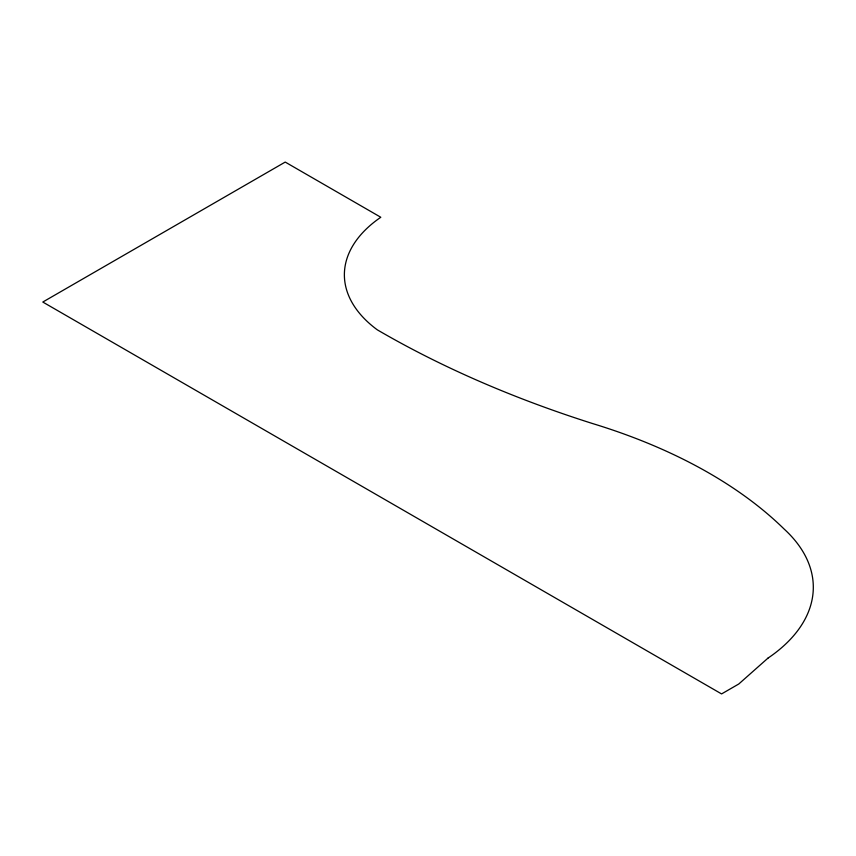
<?xml version="1.0" encoding="UTF-8"?>
<svg xmlns="http://www.w3.org/2000/svg" width="856" height="856" viewBox="0 0 856 856"><rect width="100%" height="100%" fill="white"/><g stroke="black" fill="none" stroke-linecap="round" stroke-linejoin="round"><path stroke-width="1.28" d="M767.971 658.125L738.792 683.987L721.576 693.927L42.8 302.04L285.219 162.073L380.802 217.264A154.487 89.195 0 0 0 377.282 329.817A938.904 542.073 0 0 0 593.09 423.709A484.453 279.698 0 0 1 784.16 529.072A188.834 109.022 0 0 1 767.971 658.125"/></g></svg>
